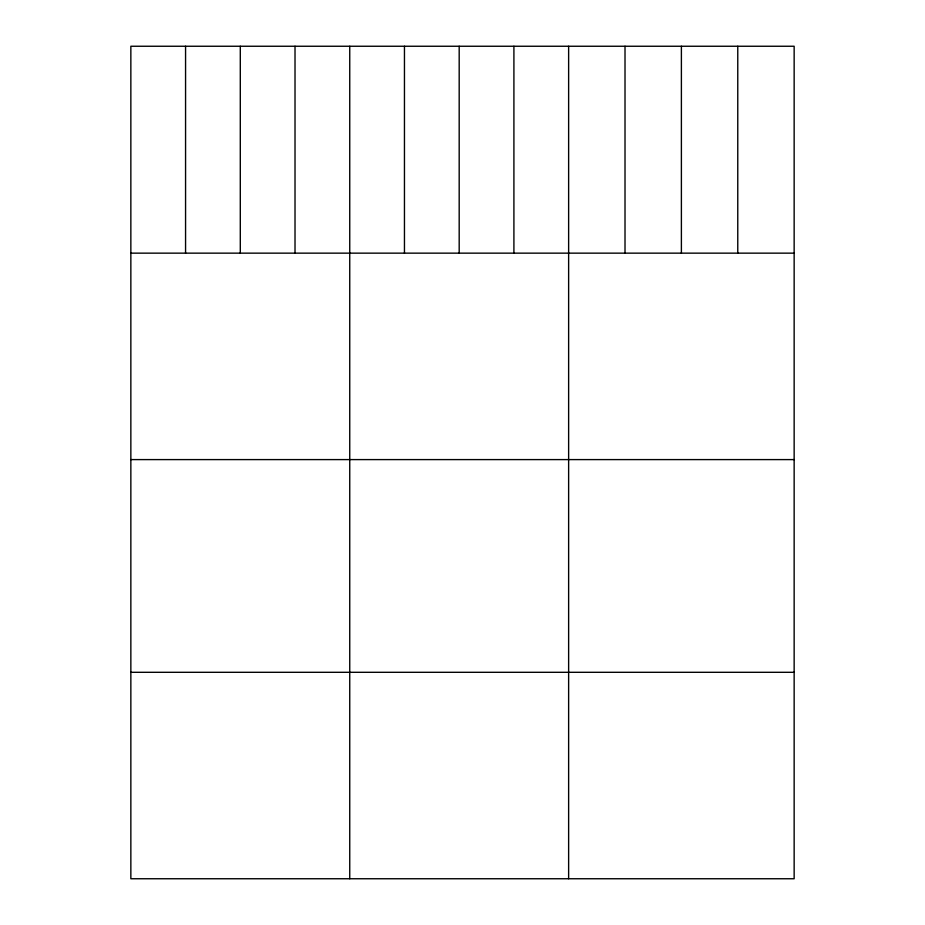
<?xml version="1.0" encoding="UTF-8"?>
<svg xmlns="http://www.w3.org/2000/svg" width="925" height="925" viewBox="0 0 925 925"><rect width="100%" height="100%" fill="white"/><g stroke="black" fill="none" stroke-linecap="round" stroke-linejoin="round"><path stroke-width="1.39" d="M794.147 253.149L794.147 878.75L130.853 878.75L130.853 46.25L794.147 46.25L794.147 253.149L130.853 253.149M130.853 459.598L794.147 459.598M130.853 672.302L794.147 672.302M737.768 46.25L737.768 253.149M681.39 46.25L681.39 253.149M625.011 46.25L625.011 253.149M568.632 46.25L568.632 878.75M513.907 46.25L513.907 253.149M459.182 46.25L459.182 253.149M404.456 46.25L404.456 253.149M349.743 46.25L349.743 878.75M295.017 46.25L295.017 253.149M240.292 46.25L240.292 253.149M185.567 46.25L185.567 253.149"/></g></svg>
